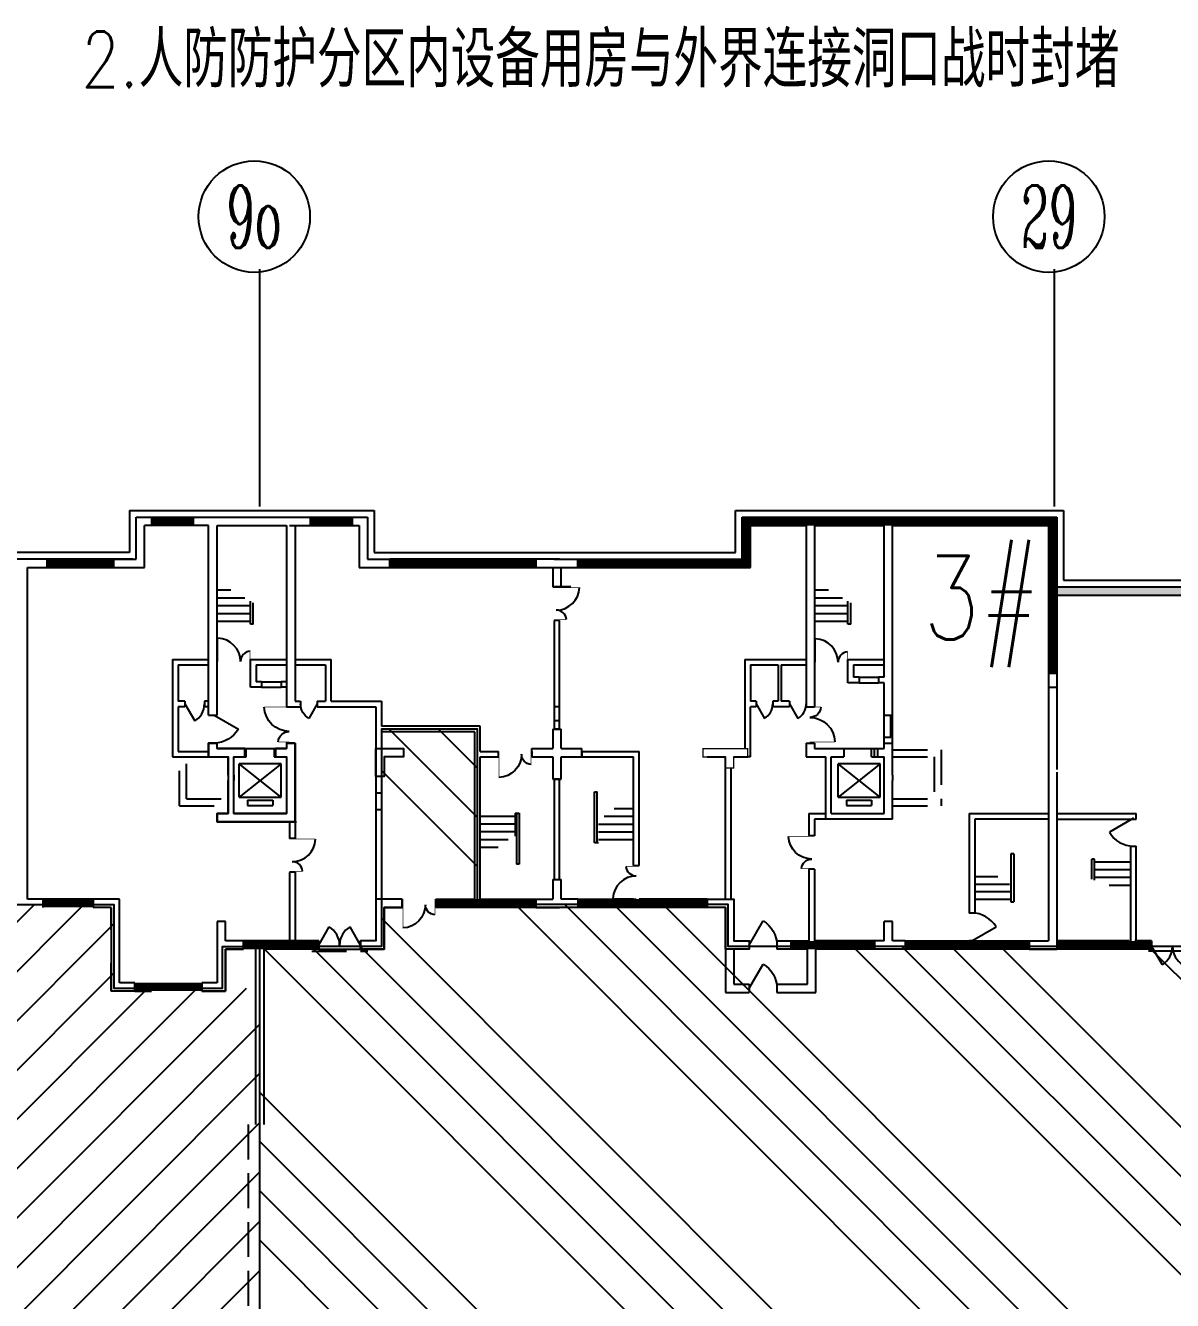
# Model space of a CAD drawing. Extents: x 634182 to 802382, y -1101880 to -864080.
# Drawn here: x 714200 to 722435, y -1031531 to -1022382 of the extents above; entities that cross this region are included whole.
import ezdxf
from ezdxf.enums import TextEntityAlignment as Align

# ---------------------------------------------------------------- set-up
doc = ezdxf.new("R2010")
doc.units = 0
doc.header["$LTSCALE"] = 1000
doc.header["$MEASUREMENT"] = 0
doc.linetypes.add('DASH', pattern=[0.35, 0.25, -0.1])
doc.layers.get('0').update_dxf_attribs({"linetype": 'CONTINUOUS'})
for name, color, linetype in [('AXIS', 3, 'CONTINUOUS'), ('AXIS_TEXT', 7, 'CONTINUOUS'), ('WINDOW', 2, 'CONTINUOUS'), ('WINDOW_TEXT', 6, 'CONTINUOUS'), ('防火分區线', 2, 'CONTINUOUS')]:
    doc.layers.add(name, color=color, linetype=linetype)
doc.styles.add('_HZTXT', font='txt.shx', dxfattribs={"width": 0.8, "bigfont": 'hztxt.shx'})
doc.styles.add('COMPLEX', font='COMPLEX')
doc.styles.add('DIM_FONT', font='simplex.shx', dxfattribs={"width": 0.8})
doc.styles.add('SIMPLEX', font='SIMPLEX.SHX')

# ---------------------------------------------------------------- blocks, each defined once
blk = doc.blocks.new('_DBLK')
blk.add_line((-0.5, 0), (0, -0.866))
blk.add_arc((-0.5, 0), 1, 300, 0)
at = {"layer": 'WINDOW_TEXT', "style": 'SIMPLEX', "flags": 9}
blk.add_attdef('A', text='', height=1, dxfattribs=at).set_placement((0, 1.5), align=Align.MIDDLE)
blk = doc.blocks.new('_A2AKO')
at = {"const_width": 0.02}
for points in [[(-0.481, -0.001), (-0.481, -0.308)], [(0.481, 0.001), (0.481, -0.691)]]:
    blk.add_lwpolyline(points, dxfattribs=at)
for centre, radius, start, end in [((-0.501, -0.003), 0.307, 274.2492, 0.2101), ((0.505, 0.002), 0.699, 180.2762, 268.0603)]:
    blk.add_arc(centre, radius, start, end)
blk = doc.blocks.new('M_A17ORW')
at = {"const_width": 0.02}
for points in [[(-0.481, -0.001), (-0.481, -0.308)], [(0.481, 0.001), (0.481, -0.691)]]:
    blk.add_lwpolyline(points, dxfattribs=at)
for centre, radius, start, end in [((-0.501, -0.003), 0.307, 274.2492, 0.2101), ((0.505, 0.002), 0.699, 180.2762, 268.0603)]:
    blk.add_arc(centre, radius, start, end)
blk = doc.blocks.new('M_A0GGR')
for p, q in [((-0.5, 0), (-0.25, -0.433)), ((0.5, 0), (0.25, -0.433))]:
    blk.add_line(p, q)
for centre, start, end in [((-0.5, 0), 300, 0), ((0.5, 0), 180, 240)]:
    blk.add_arc(centre, 0.5, start, end)
blk = doc.blocks.new('_DBLK1')
for p, q in [((-0.5, 0), (-0.25, -0.433)), ((0.5, 0), (0.25, -0.433))]:
    blk.add_line(p, q)
for centre, start, end in [((-0.5, 0), 300, 0), ((0.5, 0), 180, 240)]:
    blk.add_arc(centre, 0.5, start, end)
at = {"layer": 'WINDOW_TEXT', "style": 'SIMPLEX', "flags": 9}
blk.add_attdef('A', text='', height=1, dxfattribs=at).set_placement((0, 1.5), align=Align.MIDDLE)
blk = doc.blocks.new('_AXISO')
blk.add_circle((0, 0), 0.5)
at = {"layer": 'AXIS_TEXT', "style": 'COMPLEX', "width": 1.041667}
blk.add_attdef('A', text='', height=0.56, dxfattribs=at).set_placement((-0.25, -0.28), (0.25, -0.28), align=Align.FIT)

msp = doc.modelspace()

# ---------------------------------------------------------------- hatches: boundary and pattern name
at = {"linetype": 'Continuous'}
h = msp.add_hatch(color=256, dxfattribs=at)
h.paths.add_polyline_path([(721605.332, -1026430.647), (721605.332, -1026470.647), (722725.417, -1026470.647), (722725.417, -1026430.647)])
h.paths.add_polyline_path([(722725.417, -1026430.647), (722725.417, -1026470.647), (723805.417, -1026470.647), (723805.417, -1026430.647)])
h.paths.add_polyline_path([(723805.417, -1026430.647), (723805.417, -1026470.647), (724885.417, -1026470.647), (724885.417, -1026430.647)])
h.paths.add_polyline_path([(722725.417, -1026430.647), (722725.417, -1026410.647), (721605.332, -1026410.647), (721605.332, -1026430.647)])
h.paths.add_polyline_path([(723805.417, -1026430.647), (723805.417, -1026410.647), (722725.417, -1026410.647), (722725.417, -1026430.647)])
h.paths.add_polyline_path([(724885.417, -1026430.647), (724885.417, -1026410.647), (723805.417, -1026410.647), (723805.417, -1026430.647)])
at = {"layer": '防火分區线'}
h = msp.add_hatch(dxfattribs=at)
h.set_pattern_fill('ANSI34', color=256, scale=2000, angle=90, style=0)
h.set_pattern_definition([(135, (699211.8, -834116.8), (-1060.66, -1060.66), []), (135, (699211.8, -833763.3), (-1060.66, -1060.66), []), (135, (699211.8, -833409.7), (-1060.66, -1060.66), []), (135, (699211.8, -833056.1), (-1060.66, -1060.66), [])])
h.paths.add_polyline_path([(723955.284, -1031816.81), (723654.416, -1031828.894), (723558.08, -1029430.322), (725057.977, -1029369.979), (725045.962, -1029070.826), (725712.021, -1029044.075), (725709.292, -1028976.129), (725658.465, -1027710.647), (722725.417, -1027710.647), (722725.417, -1028990.647), (719245.332, -1028990.647), (719245.332, -1028690.647), (717445.332, -1028690.647), (717445.332, -1027430.647), (716755.332, -1027430.647), (716755.332, -1028690.647), (716755.332, -1028990.647), (715880.911, -1028990.647), (715880.911, -1039508.514), (718640.911, -1039508.514), (718640.911, -1038488.514), (719840.911, -1038488.514), (719840.911, -1039508.514), (724264.215, -1039508.514), (724263.496, -1039490.616), (724232.193, -1038711.242), (723932.435, -1038723.281), (723908.356, -1038123.765), (724687.728, -1038092.462), (724632.346, -1036713.574), (723852.974, -1036744.876), (723831.303, -1036205.312), (724131.061, -1036193.272), (724075.682, -1034814.389), (723775.923, -1034826.422), (723708.502, -1033147.781), (724008.259, -1033135.741)])
h = msp.add_hatch(dxfattribs=at)
h.set_pattern_fill('ANSI31', color=256, scale=2000, style=0)
h.set_pattern_definition([(45, (725638.84, -765587.07), (-176.7767, 176.7767), [])])
h.paths.add_polyline_path([(715880.911, -1036148.514), (715880.911, -1029290.647), (714835.332, -1029290.647), (714835.332, -1028690.647), (712075.332, -1028690.647), (712075.332, -1029290.647), (710995.332, -1029290.647), (710995.332, -1028990.647), (710155.332, -1028990.647), (710155.332, -1028690.647), (707665.332, -1028690.647), (707665.332, -1028990.647), (704241.121, -1029009.727), (704240.911, -1029308.757), (702864.067, -1029308.757), (702904.319, -1030522.132), (702604.484, -1030532.078), (702662.173, -1032271.103), (702362.338, -1032281.05), (702405.108, -1033570.338), (702704.944, -1033560.392), (702722.847, -1034100.095), (702423.012, -1034110.041), (702465.782, -1035399.332), (702765.618, -1035389.405), (702790.8, -1036148.514)])

# ---------------------------------------------------------------- linework, layer by layer
for p, q in [((714947.331, -1025862.647), (716703.332, -1025862.647)), ((714947.331, -1025862.647), (714947.331, -1026162.647)), ((714995.332, -1025910.685), (715705.332, -1025910.619)), ((714995.332, -1026210.647), (714995.332, -1025910.647)), ((715105.329, -1025910.675), (715105.329, -1025970.647)), ((715405.329, -1025910.647), (715405.329, -1025970.647)), ((715555.332, -1025910.582), (716655.332, -1025910.685)), ((716245.334, -1025910.647), (716245.334, -1025970.647)), ((716545.334, -1025910.675), (716545.334, -1025970.647)), ((716655.332, -1025910.685), (716655.332, -1026210.647)), ((716703.332, -1025862.647), (716703.332, -1026162.647)), ((719297.332, -1025862.647), (721653.332, -1025862.647)), ((719297.332, -1026162.647), (719297.332, -1025862.647)), ((719345.332, -1025910.647), (721605.332, -1025910.647)), ((719345.332, -1026210.647), (719345.332, -1025910.647)), ((719345.332, -1025910.671), (719455.321, -1025910.671)), ((719455.321, -1025970.647), (719455.321, -1025910.671)), ((719695.321, -1025910.647), (719995.332, -1025910.647)), ((719695.321, -1025970.647), (719695.321, -1025910.647)), ((719995.332, -1025970.647), (719995.332, -1025910.647)), ((720235.332, -1025910.647), (720535.335, -1025910.647)), ((720235.332, -1025970.647), (720235.332, -1025910.647)), ((720535.335, -1025910.647), (720535.335, -1025970.647)), ((721405.332, -1025910.647), (721405.332, -1025970.647)), ((721605.332, -1025910.647), (721605.332, -1027720.647)), ((721653.332, -1025862.647), (721653.332, -1026362.647)), ((715515.332, -1025970.647), (715055.332, -1025970.647)), ((715055.332, -1026270.647), (715055.332, -1025970.647)), ((715515.332, -1027330.647), (715515.332, -1025970.647)), ((715575.332, -1025970.647), (715705.332, -1025970.619)), ((715575.332, -1027330.647), (715575.332, -1025970.647)), ((715705.332, -1025970.567), (716075.332, -1025970.647)), ((716075.332, -1025970.647), (716075.332, -1027270.647)), ((716095.332, -1025970.647), (716595.332, -1025970.647)), ((716135.332, -1025970.647), (716135.332, -1027230.647)), ((716135.332, -1025970.647), (716245.335, -1025970.647)), ((716595.332, -1025970.647), (716595.332, -1026270.647)), ((719405.332, -1026270.647), (719405.332, -1025970.647)), ((719405.332, -1025970.647), (719805.332, -1025970.647)), ((719805.332, -1025970.647), (719805.332, -1027270.647)), ((719865.332, -1025970.647), (719865.332, -1027270.647)), ((719865.332, -1025970.647), (720365.332, -1025970.647)), ((720365.332, -1027058.647), (720365.332, -1025970.647)), ((720425.332, -1025970.647), (721545.332, -1025970.647)), ((720425.332, -1027330.647), (720425.332, -1025970.647)), ((721545.332, -1025970.647), (721545.332, -1028950.647)), ((714947.331, -1026162.647), (711963.333, -1026162.647)), ((716703.332, -1026162.647), (719297.332, -1026162.647)), ((714971.331, -1026210.647), (711939.333, -1026210.647)), ((714215.332, -1028650.647), (714215.332, -1026270.647)), ((714215.332, -1026270.647), (715055.332, -1026270.647)), ((714355.332, -1026270.647), (714355.332, -1026210.647)), ((714835.332, -1026270.647), (714835.332, -1026210.647)), ((714835.332, -1026210.647), (714995.332, -1026210.647)), ((716595.332, -1026270.647), (719405.332, -1026270.647)), ((716655.332, -1026210.647), (716815.332, -1026210.647)), ((718035.332, -1026210.647), (716815.331, -1026210.647)), ((716815.331, -1026270.647), (716815.331, -1026210.647)), ((717865.332, -1026210.647), (717865.332, -1026270.647)), ((717985.332, -1026270.647), (717985.332, -1026410.647)), ((717995.332, -1026210.647), (718165.332, -1026210.647)), ((718045.332, -1026410.647), (718045.332, -1026270.647)), ((718165.332, -1026210.647), (719345.332, -1026210.647)), ((718165.332, -1026270.647), (718165.332, -1026210.647)), ((719215.332, -1026270.647), (719215.332, -1026210.647)), ((719215.332, -1026210.647), (719345.332, -1026210.647)), ((721653.332, -1026362.647), (724912.843, -1026362.647)), ((718115.332, -1026410.647), (717985.332, -1026410.647)), ((717985.332, -1026410.647), (718045.332, -1026410.647)), ((721605.332, -1026410.647), (724912.843, -1026410.647)), ((721605.332, -1026470.647), (724912.843, -1026470.647)), ((715815.332, -1026678.647), (715815.332, -1026512.791)), ((715835.332, -1026678.647), (715835.332, -1026523.969)), ((720105.332, -1026678.647), (720105.332, -1026512.791)), ((720125.332, -1026678.647), (720125.332, -1026523.969)), ((717995.332, -1026650.647), (717995.332, -1027430.647)), ((718035.332, -1026650.647), (717995.332, -1026650.647)), ((718035.332, -1027430.647), (718035.332, -1026650.647)), ((715835.332, -1026678.647), (715815.332, -1026678.647)), ((720125.332, -1026678.647), (720105.332, -1026678.647)), ((715255.331, -1026930.647), (715255.331, -1027630.647)), ((715255.331, -1026930.647), (715515.332, -1026930.647)), ((715815.332, -1027130.647), (715815.332, -1026930.647)), ((715815.332, -1026930.647), (716075.332, -1026930.647)), ((716135.332, -1026930.647), (716395.332, -1026930.647)), ((716395.332, -1027230.647), (716395.332, -1026930.647)), ((719365.332, -1026930.647), (719365.332, -1027570.647)), ((719365.332, -1026930.647), (719805.332, -1026930.647)), ((720105.332, -1027098.647), (720105.332, -1026930.647)), ((720105.332, -1026930.647), (720365.332, -1026930.647)), ((715295.331, -1026970.647), (715295.331, -1027230.647)), ((715295.331, -1026970.647), (715515.332, -1026970.647)), ((715855.332, -1026970.647), (715855.332, -1027090.647)), ((715855.332, -1026970.647), (716075.332, -1026970.647)), ((716135.332, -1026970.647), (716355.332, -1026970.647)), ((716355.332, -1026970.647), (716355.332, -1027230.647)), ((719405.332, -1026970.647), (719405.332, -1027230.647)), ((719405.332, -1026970.647), (719605.332, -1026970.647)), ((719605.332, -1026970.647), (719605.332, -1027230.647)), ((719625.332, -1026970.647), (719625.332, -1027230.647)), ((719625.332, -1026970.647), (719805.332, -1026970.647)), ((720145.332, -1026970.647), (720145.332, -1027058.647)), ((720145.332, -1026970.647), (720365.332, -1026970.647)), ((715895.332, -1027090.647), (715855.332, -1027090.647)), ((715895.332, -1027090.647), (715895.332, -1027130.647)), ((716035.332, -1027090.647), (716035.332, -1027130.647)), ((716075.332, -1027090.647), (716035.332, -1027090.647)), ((720185.332, -1027098.647), (720105.332, -1027098.647)), ((720185.332, -1027058.647), (720145.332, -1027058.647)), ((720185.332, -1027058.647), (720185.332, -1027098.647)), ((720365.332, -1027058.647), (720325.332, -1027058.647)), ((720325.332, -1027058.647), (720325.332, -1027098.647)), ((720365.332, -1027098.647), (720325.332, -1027098.647)), ((720365.332, -1027570.647), (720365.332, -1027098.647)), ((720425.328, -1027590.647), (720425.328, -1027098.647)), ((721545.332, -1027030.647), (721605.332, -1027030.647)), ((715895.332, -1027130.647), (715815.332, -1027130.647)), ((716075.332, -1027130.647), (716035.332, -1027130.647)), ((721545.332, -1027130.647), (721605.332, -1027130.647)), ((715345.332, -1027230.647), (715295.331, -1027230.647)), ((715295.331, -1027270.647), (715295.331, -1027590.647)), ((715345.332, -1027270.647), (715295.331, -1027270.647)), ((715345.332, -1027230.647), (715345.332, -1027270.647)), ((715485.332, -1027230.647), (715485.332, -1027270.647)), ((715515.332, -1027230.647), (715485.332, -1027230.647)), ((715515.332, -1027270.647), (715485.332, -1027270.647)), ((716075.332, -1027270.647), (716175.332, -1027270.647)), ((716135.332, -1027230.647), (716175.332, -1027230.647)), ((716175.332, -1027230.647), (716175.332, -1027270.647)), ((716295.332, -1027230.647), (716295.332, -1027270.647)), ((716295.332, -1027230.647), (716355.332, -1027230.647)), ((716295.332, -1027270.647), (716715.332, -1027270.647)), ((716395.332, -1027230.647), (716755.332, -1027230.647)), ((716715.332, -1027270.647), (716715.332, -1028650.647)), ((716755.332, -1027230.647), (716755.332, -1027410.647)), ((718035.332, -1027270.647), (717995.332, -1027270.647)), ((719445.332, -1027230.647), (719405.332, -1027230.647)), ((719445.332, -1027270.647), (719405.332, -1027270.647)), ((719405.332, -1027630.647), (719405.332, -1027270.647)), ((719445.332, -1027230.647), (719445.332, -1027270.647)), ((719605.332, -1027230.647), (719565.332, -1027230.647)), ((719565.332, -1027230.647), (719565.332, -1027270.647)), ((719685.332, -1027270.647), (719565.332, -1027270.647)), ((719685.332, -1027230.647), (719625.332, -1027230.647)), ((719685.332, -1027230.647), (719685.332, -1027270.647)), ((719805.332, -1027270.647), (719865.332, -1027270.647)), ((715515.332, -1027330.647), (715575.332, -1027330.647)), ((718035.332, -1027370.647), (717995.332, -1027370.647)), ((720365.332, -1027330.647), (720425.332, -1027330.647)), ((720413.332, -1027490.647), (720413.332, -1027330.647)), ((720425.332, -1027530.647), (720425.332, -1027330.647)), ((717465.332, -1027410.647), (716755.332, -1027410.647)), ((717425.332, -1027450.647), (716755.332, -1027450.647)), ((716755.332, -1027450.647), (716755.332, -1028650.647)), ((717425.332, -1028650.647), (717425.332, -1027450.647)), ((717465.332, -1027590.647), (717465.332, -1027410.647)), ((717985.332, -1027430.647), (717985.332, -1027570.647)), ((717995.332, -1027430.647), (718035.332, -1027430.647)), ((718035.332, -1027430.647), (717995.332, -1027430.647)), ((718045.332, -1027570.647), (718045.332, -1027430.647)), ((715515.332, -1027630.647), (715515.332, -1027530.647)), ((715515.332, -1027530.647), (715575.332, -1027530.647)), ((715575.332, -1027570.647), (715575.332, -1027530.647)), ((715575.332, -1027570.647), (715785.332, -1027570.647)), ((715785.332, -1027630.647), (715785.332, -1027570.647)), ((715985.332, -1027570.647), (715985.332, -1027630.647)), ((715985.332, -1027570.647), (716075.332, -1027570.647)), ((716075.332, -1027530.647), (716075.332, -1027570.647)), ((716075.332, -1027530.647), (716135.332, -1027530.647)), ((716135.332, -1027530.647), (716135.332, -1028096.647)), ((717835.332, -1027630.647), (717835.332, -1027570.647)), ((717835.332, -1027570.647), (717985.332, -1027570.647)), ((718045.332, -1027570.647), (718195.332, -1027570.647)), ((718195.332, -1027630.647), (718195.332, -1027570.647)), ((719805.332, -1027530.647), (719865.332, -1027530.647)), ((719805.332, -1027530.647), (719865.332, -1027530.647)), ((719805.332, -1027530.647), (719805.332, -1027630.647)), ((719865.332, -1027530.647), (719865.332, -1027570.647)), ((719865.332, -1027570.647), (720075.332, -1027570.647)), ((719865.332, -1027570.647), (720075.332, -1027570.647)), ((720075.332, -1027570.647), (720075.332, -1027630.647)), ((720275.332, -1027630.647), (720275.332, -1027570.647)), ((720275.332, -1027630.647), (720275.332, -1027570.647)), ((720275.332, -1027570.647), (720365.332, -1027570.647)), ((720295.332, -1027630.647), (720295.332, -1027570.647)), ((720319.332, -1027630.647), (720319.332, -1027570.647)), ((720413.332, -1027490.647), (720365.332, -1027490.647)), ((720365.332, -1027530.647), (720425.332, -1027530.647)), ((720425.332, -1027760.647), (720425.332, -1027530.647)), ((715255.331, -1027630.647), (715655.332, -1027630.647)), ((715295.331, -1027590.647), (715515.332, -1027590.647)), ((715655.332, -1027760.647), (715655.332, -1027630.647)), ((715695.332, -1028036.647), (715695.332, -1027630.647)), ((715695.332, -1027630.647), (715785.332, -1027630.647)), ((715985.332, -1027630.647), (716075.332, -1027630.647)), ((715995.328, -1027590.647), (715995.328, -1027630.647)), ((715995.328, -1027630.647), (716075.328, -1027630.647)), ((716075.332, -1027630.647), (716075.332, -1028036.647)), ((717465.332, -1027590.647), (717595.332, -1027590.647)), ((717465.332, -1027630.647), (717595.332, -1027630.647)), ((717465.332, -1028650.647), (717465.332, -1027630.647)), ((717595.332, -1027630.647), (717595.332, -1027590.647)), ((717835.332, -1027630.647), (717835.332, -1027590.647)), ((717835.332, -1027590.647), (717835.332, -1027630.647)), ((717835.332, -1027630.647), (717985.332, -1027630.647)), ((717985.332, -1027630.647), (717985.332, -1027790.647)), ((718045.332, -1027630.647), (718565.332, -1027630.647)), ((718195.332, -1027590.647), (718195.332, -1027630.647)), ((718195.332, -1027590.647), (718605.332, -1027590.647)), ((718565.332, -1028410.647), (718565.332, -1027630.647)), ((718605.332, -1028410.647), (718605.332, -1027590.647)), ((719095.332, -1027630.647), (719225.332, -1027630.647)), ((719225.332, -1028650.647), (719225.332, -1027630.647)), ((719285.331, -1027630.647), (719385.332, -1027630.647)), ((719405.332, -1027630.647), (719385.332, -1027630.647)), ((719805.332, -1027630.647), (719945.332, -1027630.647)), ((719945.332, -1028076.647), (719945.332, -1027630.647)), ((719985.332, -1027630.647), (720075.332, -1027630.647)), ((719985.332, -1028036.647), (719985.332, -1027630.647)), ((720275.332, -1027630.647), (720365.332, -1027630.647)), ((720275.332, -1027630.647), (720365.332, -1027630.647)), ((720285.328, -1027630.647), (720365.328, -1027630.647)), ((720365.332, -1028036.647), (720365.332, -1027630.647)), ((719265.332, -1027710.627), (719265.332, -1028650.647)), ((721605.332, -1027740.647), (721605.332, -1029010.647)), ((721605.332, -1027740.647), (721605.332, -1029010.647)), ((715655.332, -1028036.647), (715655.332, -1027800.647)), ((715695.352, -1027760.647), (715695.352, -1027800.647)), ((717995.332, -1027790.647), (717995.332, -1028510.647)), ((717995.332, -1027790.647), (718035.332, -1027790.647)), ((718035.332, -1027790.647), (717995.332, -1027790.647)), ((718035.332, -1028510.647), (718035.332, -1027790.647)), ((720425.332, -1027760.647), (720425.332, -1027800.647)), ((720425.332, -1028076.647), (720425.332, -1027800.647)), ((716755.332, -1027890.627), (716715.332, -1027890.627)), ((718285.332, -1028246.647), (718285.332, -1027880.647)), ((718285.332, -1027880.647), (718305.332, -1027880.647)), ((718305.332, -1028246.647), (718305.332, -1027880.647)), ((716755.332, -1028010.627), (716715.332, -1028010.627)), ((717725.332, -1028034.647), (717725.332, -1028194.145)), ((717725.332, -1028034.647), (717725.332, -1028400.647)), ((717725.332, -1028034.647), (717745.332, -1028034.647)), ((717745.332, -1028034.647), (717745.332, -1028400.647)), ((716135.352, -1028096.647), (715575.332, -1028096.647)), ((715575.352, -1028096.647), (715575.352, -1028036.647)), ((715575.352, -1028036.647), (715655.332, -1028036.647)), ((715695.332, -1028036.647), (716075.332, -1028036.647)), ((715695.332, -1028036.647), (716075.332, -1028036.647)), ((716095.332, -1028096.647), (716095.332, -1028216.647)), ((716135.332, -1028056.647), (716135.332, -1028216.647)), ((716135.352, -1028096.647), (716145.352, -1028096.647)), ((719825.332, -1028036.647), (719945.332, -1028036.647)), ((719825.332, -1028036.647), (719825.332, -1028196.647)), ((719865.332, -1028076.647), (719865.332, -1028196.647)), ((720425.332, -1028076.647), (719865.332, -1028076.647)), ((719985.332, -1028036.647), (720365.332, -1028036.647)), ((720975.332, -1028036.647), (720975.332, -1028750.647)), ((720975.332, -1028036.647), (721545.332, -1028036.647)), ((721015.332, -1028076.647), (721015.332, -1028750.647)), ((721545.332, -1028076.647), (721015.332, -1028076.647)), ((721405.332, -1028036.647), (721545.332, -1028036.647)), ((721545.332, -1028076.647), (721405.332, -1028076.647)), ((721605.328, -1028036.647), (722175.332, -1028036.647)), ((721605.328, -1028076.647), (722175.332, -1028076.647)), ((722175.332, -1028076.647), (722175.332, -1028036.647)), ((716135.352, -1028216.647), (716095.332, -1028216.647)), ((718305.332, -1028246.647), (718285.332, -1028246.647)), ((722135.332, -1028970.647), (722135.332, -1028270.647)), ((722135.332, -1028270.647), (722175.332, -1028270.647)), ((722175.332, -1028970.647), (722175.332, -1028270.647)), ((717745.332, -1028400.647), (717725.332, -1028400.647)), ((721275.332, -1028326.647), (721275.332, -1028670.647)), ((721295.332, -1028326.647), (721275.332, -1028326.647)), ((721295.332, -1028326.647), (721295.332, -1028670.647)), ((721875.328, -1028364.647), (721855.328, -1028364.647)), ((721855.328, -1028507.416), (721855.328, -1028364.647)), ((721875.328, -1028514.647), (721875.328, -1028364.647)), ((716095.332, -1028460.392), (716095.332, -1028950.647)), ((716135.352, -1028456.647), (716095.352, -1028456.647)), ((716135.332, -1028456.647), (716135.332, -1028950.647)), ((718565.332, -1028410.647), (718605.332, -1028410.647)), ((719825.332, -1028436.647), (719825.332, -1028950.647)), ((719865.332, -1028436.647), (719865.332, -1028950.647)), ((717985.332, -1028510.647), (717985.332, -1028650.647)), ((717985.332, -1028510.647), (718045.332, -1028510.647)), ((717995.332, -1028510.647), (718035.332, -1028510.647)), ((718045.332, -1028650.647), (718045.332, -1028510.647)), ((714325.332, -1028650.647), (714215.332, -1028650.647)), ((714685.332, -1028650.647), (714325.332, -1028650.647)), ((714685.332, -1028650.647), (714685.332, -1028710.647)), ((714875.332, -1028650.647), (714685.332, -1028650.647)), ((714875.332, -1029250.647), (714875.332, -1028650.647)), ((716905.313, -1028650.666), (716905.313, -1028710.666)), ((716905.332, -1028650.647), (716905.332, -1028650.647)), ((716905.332, -1028650.647), (716905.332, -1028650.647)), ((716905.332, -1028710.647), (716905.332, -1028650.647)), ((716905.332, -1028650.647), (716905.332, -1028710.647)), ((717145.332, -1028650.647), (717425.332, -1028650.647)), ((717145.332, -1028710.647), (717145.332, -1028650.647)), ((717465.332, -1028650.647), (717865.332, -1028650.647)), ((717865.332, -1028650.647), (717985.332, -1028650.647)), ((717865.332, -1028650.647), (717865.332, -1028710.647)), ((718165.332, -1028650.647), (718045.332, -1028650.647)), ((718165.332, -1028650.647), (718565.332, -1028650.647)), ((718165.332, -1028650.647), (718165.332, -1028710.647)), ((718795.332, -1028650.647), (718605.332, -1028650.647)), ((719095.332, -1028650.647), (718795.332, -1028650.647)), ((719095.332, -1028650.647), (719095.332, -1028710.647)), ((721275.332, -1028670.647), (721295.332, -1028670.647)), ((714815.332, -1028710.647), (714685.332, -1028710.647)), ((714815.332, -1028870.647), (714815.332, -1028710.647)), ((714815.332, -1028710.647), (714815.332, -1029310.647)), ((716775.332, -1028710.647), (716775.332, -1029010.647)), ((716775.332, -1028710.647), (716775.332, -1029010.647)), ((716905.332, -1028710.647), (716775.332, -1028710.647)), ((716775.332, -1028710.647), (716905.332, -1028710.647)), ((718035.332, -1028710.647), (717145.332, -1028710.647)), ((717865.332, -1028710.647), (718035.332, -1028710.647)), ((718165.332, -1028710.647), (717995.332, -1028710.647)), ((718165.332, -1028710.647), (717995.332, -1028710.647)), ((718795.332, -1028710.647), (718165.332, -1028710.647)), ((719225.332, -1028710.647), (718795.332, -1028710.647)), ((719225.332, -1028710.647), (719095.332, -1028710.647)), ((719225.332, -1029010.647), (719225.332, -1028710.647)), ((719225.332, -1028710.647), (719225.332, -1029010.647)), ((721015.332, -1028750.647), (720975.332, -1028750.647)), ((715575.332, -1028810.647), (715575.332, -1029250.647)), ((715635.352, -1028950.647), (715635.352, -1028810.647)), ((720425.332, -1028810.647), (720365.332, -1028810.647)), ((715765.313, -1029010.666), (715635.312, -1029010.666)), ((715765.313, -1029010.666), (715635.312, -1029010.666)), ((715635.332, -1029010.647), (715765.332, -1029010.647)), ((715635.332, -1029310.647), (715635.332, -1029010.647)), ((715635.332, -1029010.647), (715635.332, -1029310.647)), ((715635.332, -1029010.647), (715635.332, -1029310.647)), ((716305.332, -1028950.647), (715635.352, -1028950.647)), ((715765.313, -1028950.666), (715765.313, -1029010.666)), ((715765.332, -1029010.647), (715765.332, -1028950.647)), ((715850.911, -1028950.663), (716305.332, -1028950.647)), ((715850.911, -1028950.663), (715850.911, -1030268.514)), ((716305.332, -1029010.647), (715910.911, -1029010.647)), ((715910.911, -1029010.647), (715910.911, -1030268.514)), ((716305.332, -1028950.647), (716305.332, -1029010.647)), ((716605.312, -1028950.666), (716605.312, -1029010.666)), ((716605.312, -1029010.666), (716605.312, -1028950.666)), ((716775.312, -1029010.666), (716605.312, -1029010.666)), ((716775.312, -1029010.666), (716605.312, -1029010.666)), ((716605.332, -1028950.647), (716605.332, -1028950.647)), ((716605.332, -1028950.647), (716605.332, -1029010.647)), ((716775.332, -1029010.647), (716605.332, -1029010.647)), ((716775.332, -1029010.647), (716605.332, -1029010.647)), ((719395.332, -1029010.647), (719225.332, -1029010.647)), ((719225.332, -1029010.647), (719225.332, -1029320.647)), ((719395.332, -1029010.647), (719225.332, -1029010.647)), ((719285.332, -1029010.647), (719285.332, -1029260.647)), ((719395.332, -1028950.647), (719395.332, -1029010.647)), ((719395.332, -1028970.647), (719395.332, -1029010.647)), ((719595.332, -1028950.647), (719825.332, -1028950.647)), ((719595.332, -1028950.647), (719595.332, -1029010.647)), ((719815.332, -1029010.647), (719595.332, -1029010.647)), ((719695.332, -1028950.647), (719695.332, -1029010.647)), ((719815.332, -1029260.647), (719815.332, -1029010.647)), ((719995.332, -1028950.647), (719865.332, -1028950.647)), ((719875.332, -1029320.647), (719875.332, -1029010.647)), ((719995.332, -1029010.647), (719875.332, -1029010.647)), ((720295.332, -1028950.647), (719995.332, -1028950.647)), ((720515.332, -1029010.647), (719995.332, -1029010.647)), ((720295.332, -1028950.647), (720295.332, -1029010.647)), ((720515.332, -1029010.647), (720295.332, -1029010.647)), ((720515.332, -1028950.647), (720425.332, -1028950.647)), ((720515.332, -1028950.647), (720975.332, -1028950.647)), ((720515.332, -1028950.647), (720515.332, -1029010.647)), ((721605.332, -1029010.647), (720515.332, -1029010.647)), ((721015.332, -1028950.647), (720975.332, -1028950.647)), ((720975.332, -1028950.647), (720975.332, -1028950.647)), ((721015.332, -1028950.647), (721015.332, -1028950.647)), ((721015.332, -1028950.647), (721415.332, -1028950.647)), ((721405.332, -1028950.647), (721405.332, -1029010.647)), ((721405.332, -1028950.647), (721545.332, -1028950.647)), ((721405.332, -1029010.647), (721605.332, -1029010.647)), ((721415.332, -1028950.647), (721545.332, -1028950.647)), ((721415.332, -1029010.647), (721605.332, -1029010.647)), ((722125.332, -1028950.647), (721605.332, -1028950.647)), ((722285.374, -1029010.647), (721605.332, -1029010.647)), ((722285.374, -1028950.647), (722165.332, -1028950.647)), ((714815.332, -1029310.647), (714815.332, -1029110.647)), ((714985.332, -1029310.647), (714815.332, -1029310.647)), ((714985.332, -1029310.647), (714815.332, -1029310.647)), ((714985.332, -1029250.647), (714875.332, -1029250.647)), ((714985.332, -1029310.647), (714985.332, -1029270.647)), ((715105.332, -1029280.647), (714985.332, -1029280.647)), ((714985.332, -1029310.647), (715105.332, -1029310.647)), ((715465.312, -1029270.666), (715465.312, -1029310.666)), ((715465.312, -1029310.666), (715465.312, -1029270.666)), ((715635.312, -1029310.666), (715465.312, -1029310.666)), ((715635.312, -1029310.666), (715465.312, -1029310.666)), ((715575.332, -1029250.647), (715465.332, -1029250.647)), ((715465.332, -1029250.647), (715465.332, -1029310.647)), ((715575.332, -1029250.647), (715465.332, -1029250.647)), ((715465.332, -1029310.647), (715635.332, -1029310.647)), ((719285.332, -1029260.647), (719395.332, -1029260.647)), ((719395.332, -1029260.647), (719395.332, -1029320.647)), ((719595.332, -1029260.647), (719815.332, -1029260.647)), ((719595.332, -1029260.647), (719595.332, -1029320.647)), ((719225.332, -1029320.647), (719395.332, -1029320.647)), ((719595.332, -1029320.647), (719875.332, -1029320.647))]:
    msp.add_line(p, q)
at = {"linetype": 'Continuous'}
for p, q in [((714355.332, -1026210.647), (714155.332, -1026210.647)), ((717985.332, -1027430.647), (718045.332, -1027430.647)), ((718045.332, -1027790.647), (718045.332, -1027630.647)), ((717985.332, -1027790.647), (718045.332, -1027790.647)), ((721605.332, -1028056.647), (721605.332, -1028950.647)), ((719865.332, -1028196.647), (719825.332, -1028196.647)), ((719865.332, -1028436.647), (719825.332, -1028436.647)), ((714325.332, -1028650.647), (714325.332, -1028710.647)), ((714685.332, -1028650.647), (714685.332, -1028710.647)), ((715635.352, -1028810.647), (715575.332, -1028810.647)), ((720365.332, -1028950.647), (720365.332, -1028810.647)), ((720425.332, -1028950.647), (720425.332, -1028810.647)), ((720365.332, -1028950.647), (720295.332, -1028950.647)), ((722285.374, -1028950.647), (722285.374, -1029010.647)), ((714985.332, -1029310.647), (714985.332, -1029250.647))]:
    msp.add_line(p, q, dxfattribs=at)
at = {"linetype": 'DASH'}
for p, q in [((716255.81, -1029024.624), (716658.088, -1029024.624)), ((722263.929, -1029022.758), (722611.582, -1029022.758)), ((715799.607, -1030268.514), (715799.607, -1031948.514))]:
    msp.add_line(p, q, dxfattribs=at)
at = {"linetype": 'Continuous', "const_width": 60}
for points in [[(715405.329, -1025940.647), (715105.329, -1025940.661)], [(716545.334, -1025940.661), (716245.334, -1025940.647)], [(714835.332, -1026240.647), (714355.332, -1026240.647)], [(717865.332, -1026240.647), (716815.331, -1026240.647)], [(719215.332, -1026240.647), (718165.332, -1026240.647)]]:
    msp.add_lwpolyline(points, dxfattribs=at)
at = {"const_width": 60}
for points in [[(719215.332, -1026240.647), (719365.332, -1026240.647), (719375.332, -1026240.647), (719375.332, -1025970.647), (719375.332, -1025940.647), (721405.332, -1025940.647), (721545.332, -1025940.647), (721575.332, -1025940.647), (721575.332, -1027030.647)], [(714685.332, -1028680.647), (714325.332, -1028680.647)], [(717865.332, -1028680.647), (717145.332, -1028680.647)], [(719095.332, -1028680.647), (718165.332, -1028680.647)], [(716305.332, -1028980.647), (715765.332, -1028980.647)], [(720295.332, -1028980.647), (719695.332, -1028980.647)], [(721405.332, -1028980.647), (720515.332, -1028980.647)], [(722285.374, -1028980.647), (721605.332, -1028980.647)], [(715465.312, -1029280.647), (714985.332, -1029280.647)]]:
    msp.add_lwpolyline(points, dxfattribs=at)
for points in [[(716135.347, -1027530.647), (716075.347, -1027530.647), (716075.347, -1027570.647), (715995.347, -1027570.647), (715995.347, -1027630.647), (716075.347, -1027630.647), (716075.347, -1028036.647), (715695.347, -1028036.647), (715695.347, -1027630.647), (715775.347, -1027630.647), (715775.347, -1027570.647), (715575.347, -1027570.647), (715575.347, -1027530.647), (715515.347, -1027530.647), (715515.347, -1027630.647), (715655.328, -1027630.647), (715655.328, -1028036.647), (715575.347, -1028036.647), (715575.347, -1028096.647), (716135.347, -1028096.647)], [(716715.313, -1027570.647), (716915.313, -1027570.647), (716915.313, -1027630.647), (716775.313, -1027630.647), (716775.313, -1027770.627), (716715.333, -1027770.627)], [(716905.332, -1028650.647), (716715.332, -1028650.647), (716715.332, -1028950.647), (716605.332, -1028950.647), (716605.332, -1029010.647), (716775.332, -1029010.647), (716775.332, -1028710.647), (716905.332, -1028710.647)], [(719095.332, -1028650.647), (719285.332, -1028650.647), (719285.332, -1028950.647), (719395.332, -1028950.647), (719395.332, -1029010.647), (719225.332, -1029010.647), (719225.332, -1028710.647), (719095.332, -1028710.647)]]:
    msp.add_lwpolyline(points, close=True)
at = {"const_width": 9}
msp.add_lwpolyline([(719385.332, -1027570.647), (719065.332, -1027570.647), (719065.332, -1027630.647), (719225.332, -1027630.647), (719225.332, -1027710.627), (719285.332, -1027710.627), (719285.331, -1027630.647), (719385.332, -1027630.647)], close=True, dxfattribs=at)
msp.add_lwpolyline([(715880.911, -1030268.514), (715880.911, -1031948.514)])
at = {"layer": 'AXIS'}
for p, q in [((715880.911, -1024130.241), (715880.911, -1025833.436)), ((721585.332, -1024130.241), (721585.332, -1025833.436))]:
    msp.add_line(p, q, dxfattribs=at)
at = {"layer": 'WINDOW'}
for p, q in [((715675.523, -1026434.647), (715575.332, -1026434.647)), ((719965.523, -1026434.647), (719865.332, -1026434.647)), ((715775.714, -1026490.647), (715575.332, -1026490.647)), ((715815.332, -1026546.647), (715575.332, -1026546.647)), ((720065.714, -1026490.647), (719865.332, -1026490.647)), ((720105.332, -1026546.647), (719865.332, -1026546.647)), ((715815.332, -1026602.647), (715575.332, -1026602.647)), ((715815.332, -1026658.647), (715575.332, -1026658.647)), ((720105.332, -1026602.647), (719865.332, -1026602.647)), ((720105.332, -1026658.647), (719865.332, -1026658.647)), ((715895.332, -1027090.647), (716035.332, -1027090.647)), ((720185.332, -1027058.647), (720325.332, -1027058.647)), ((720185.332, -1027098.647), (720325.332, -1027098.647)), ((715895.332, -1027130.647), (716035.332, -1027130.647)), ((715785.332, -1027570.647), (715985.332, -1027570.647)), ((720075.332, -1027570.647), (720275.332, -1027570.647)), ((715735.332, -1027920.03), (715735.332, -1027680.007)), ((716035.332, -1027680.007), (715735.332, -1027680.007)), ((716035.332, -1027920.03), (715735.332, -1027680.007)), ((716035.332, -1027680.007), (715735.332, -1027920.03)), ((716035.332, -1027920.03), (716035.332, -1027680.007)), ((720335.332, -1027680.007), (720035.332, -1027920.03)), ((720335.332, -1027920.03), (720035.332, -1027680.007)), ((720335.332, -1027680.007), (720035.332, -1027680.007)), ((720035.332, -1027920.03), (720035.332, -1027680.007)), ((720335.332, -1027920.03), (720335.332, -1027680.007)), ((715735.332, -1027920.03), (716035.332, -1027920.03)), ((715795.332, -1027940.03), (715795.332, -1027980.03)), ((715795.332, -1027940.03), (715975.332, -1027940.03)), ((715975.332, -1027940.03), (715975.332, -1027980.03)), ((720035.332, -1027920.03), (720335.332, -1027920.03)), ((720095.332, -1027940.03), (720275.332, -1027940.03)), ((720095.332, -1027940.03), (720095.332, -1027980.03)), ((720275.332, -1027940.03), (720275.332, -1027980.03)), ((715795.332, -1027980.03), (715975.332, -1027980.03)), ((717715.332, -1028034.647), (717725.332, -1028034.647)), ((717715.332, -1028034.647), (717715.332, -1028199.355)), ((718565.332, -1028002.647), (718426.021, -1028002.647)), ((720095.332, -1027980.03), (720275.332, -1027980.03)), ((717465.332, -1028054.647), (717715.332, -1028054.647)), ((717465.332, -1028110.647), (717715.332, -1028110.647)), ((718565.332, -1028114.647), (718315.332, -1028114.647)), ((718565.332, -1028058.647), (718354.95, -1028058.647)), ((718565.332, -1028058.647), (718354.95, -1028058.647)), ((717465.332, -1028166.647), (717715.332, -1028166.647)), ((718565.332, -1028170.647), (718315.332, -1028170.647)), ((717465.332, -1028222.647), (717665.714, -1028222.647)), ((717465.332, -1028222.647), (717665.714, -1028222.647)), ((717465.332, -1028278.647), (717594.643, -1028278.647)), ((718315.332, -1028246.647), (718305.332, -1028246.647)), ((718565.332, -1028226.647), (718315.332, -1028226.647)), ((722135.328, -1028384.647), (721875.328, -1028384.647)), ((721015.332, -1028488.647), (721180.747, -1028488.647)), ((722135.328, -1028440.647), (721875.328, -1028440.647)), ((721015.332, -1028542.647), (721266.193, -1028542.647)), ((722135.328, -1028496.647), (721875.328, -1028496.647)), ((722135.328, -1028496.647), (721895.328, -1028496.647)), ((722135.328, -1028552.647), (721980.434, -1028552.647)), ((721015.332, -1028596.647), (721275.332, -1028596.647)), ((721015.332, -1028650.647), (721275.332, -1028650.647)), ((716305.332, -1029010.647), (716605.332, -1029010.647))]:
    msp.add_line(p, q, dxfattribs=at)
at = {"layer": 'WINDOW', "linetype": 'DASH'}
for p, q in [((715305.332, -1027980.647), (715305.332, -1027630.647)), ((715355.332, -1027930.647), (715355.332, -1027630.647)), ((720425.332, -1027580.647), (720775.332, -1027580.647)), ((720425.332, -1027630.647), (720725.332, -1027630.647)), ((720725.332, -1027630.647), (720725.332, -1027930.647)), ((720775.332, -1027580.647), (720775.332, -1027980.647)), ((715355.332, -1027930.647), (715655.332, -1027930.647)), ((720425.332, -1027930.647), (720725.332, -1027930.647)), ((715305.332, -1027980.647), (715655.332, -1027980.647)), ((720425.332, -1027980.647), (720775.332, -1027980.647))]:
    msp.add_line(p, q, dxfattribs=at)
at = {"layer": '防火分區线', "ltscale": 1500}
msp.add_lwpolyline([(723654.416, -1031828.894), (723558.08, -1029430.322), (725057.977, -1029369.979), (725045.962, -1029070.826), (725712.021, -1029044.075), (725709.292, -1028976.129), (725658.465, -1027710.647), (722725.417, -1027710.647), (722725.417, -1028990.647), (719245.332, -1028990.647), (719245.332, -1028690.647), (717445.332, -1028690.647), (717445.332, -1027430.647), (716755.332, -1027430.647), (716755.332, -1028690.647), (716755.332, -1028690.647), (716755.332, -1028990.647), (715880.911, -1028990.647), (715880.911, -1039508.514)], dxfattribs=at)
at = {"layer": '防火分區线'}
msp.add_lwpolyline([(712075.332, -1028690.647), (714835.332, -1028690.647), (714835.332, -1028990.647), (714835.332, -1029290.647), (715615.332, -1029290.647), (715615.332, -1028990.647), (715880.911, -1028990.647), (715880.911, -1036148.514), (702790.8, -1036148.514)], dxfattribs=at)

# ---------------------------------------------------------------- block references
at = {"layer": 'AXIS'}
ref = msp.add_blockref('_AXISO', (715842.814, -1023753.393), dxfattribs=dict(at, xscale=800, yscale=800, zscale=800))
ref.add_attrib('A', '9o', dxfattribs={"layer": 'AXIS_TEXT', "height": 448, "style": 'COMPLEX', "width": 0.551471}).set_placement((715642.814, -1023977.393), (716042.814, -1023977.393), align=Align.FIT)
ref = msp.add_blockref('_AXISO', (721547.235, -1023753.393), dxfattribs=dict(at, xscale=800, yscale=800, zscale=800))
ref.add_attrib('A', '29', dxfattribs={"layer": 'AXIS_TEXT', "height": 448, "style": 'COMPLEX', "width": 0.551471}).set_placement((721347.235, -1023977.393), (721747.235, -1023977.393), align=Align.FIT)
at = {"layer": 'WINDOW'}
for name, p, xscale, yscale, zscale, rotation in [('_A2AKO', (718010.069, -1026530.647), 240, 240, 240, 90.00000000000001), ('M_A17ORW', (715697.9, -1026946.189), 240, 240, 240, 180), ('M_A17ORW', (719987.9, -1026950.61), 240, 240, 240, 180), ('_DBLK', (715415.332, -1027250.647), -140, -140, 140, 180), ('M_A17ORW', (716094.956, -1027397.718), -260, 260, 260, 270.0000000000001), ('_DBLK', (716235.332, -1027250.647), 120, -120, 120, 180), ('_DBLK', (719505.332, -1027250.647), -120, -120, 120, 180), ('_DBLK', (719745.332, -1027250.647), -120, -120, 120, 180), ('M_A17ORW', (719830.849, -1027397.503), -260, 260, 260, 90.00000000000001), ('_DBLK', (715555.332, -1027430.647), 200, -200, 200, 270.0000000000001), ('_DBLK', (722155.332, -1028170.647), -200, -200, 200, 90.00000000000001), ('_A2AKO', (716115.699, -1028336.079), 240, 240, 240, 90.00000000000001), ('_A2AKO', (718585.332, -1028530.647), 240, 240, 240, 270.0000000000001), ('_DBLK', (720995.332, -1028850.647), -200, -200, 200, 270.0000000000001), ('_DBLK', (719495.332, -1028980.647), -200, 200, 200, 180), ('_DBLK', (719495.332, -1029290.647), -200, 200, 200, 180)]:
    msp.add_blockref(name, p, dxfattribs=dict(at, xscale=xscale, yscale=yscale, zscale=zscale, rotation=rotation))
for name, p, xscale, yscale, zscale in [('_A2AKO', (717715.332, -1027610.647), -240, 240, 240), ('_A2AKO', (717025.332, -1028690.647), -240, 240, 240), ('M_A0GGR', (716455.332, -1028980.647), -300, -300, 300)]:
    msp.add_blockref(name, p, dxfattribs=dict(at, xscale=xscale, yscale=yscale, zscale=zscale))
at = {"layer": 'WINDOW', "linetype": 'Continuous', "xscale": -240, "yscale": 240, "zscale": 240, "rotation": 270.0000000000001}
msp.add_blockref('M_A17ORW', (719845.332, -1028316.647), dxfattribs=at)
at = {"layer": 'WINDOW', "linetype": 'Continuous', "xscale": 300, "yscale": 300, "zscale": 300}
msp.add_blockref('_DBLK1', (722435.374, -1028990.647), dxfattribs=at)

# ---------------------------------------------------------------- texts
at = {"style": '_HZTXT', "width": 0.8}
msp.add_text('  2.人防防护分区内设备用房与外界连接洞口战时封堵', height=400, dxfattribs=at).set_placement((714031.151, -1022824.827))
at = {"layer": '防火分區线', "ltscale": 1500, "style": 'DIM_FONT', "width": 0.8}
msp.add_text('3#', height=600, dxfattribs=at).set_placement((720642.291, -1026787.5))

doc.saveas('drawing.dxf')
